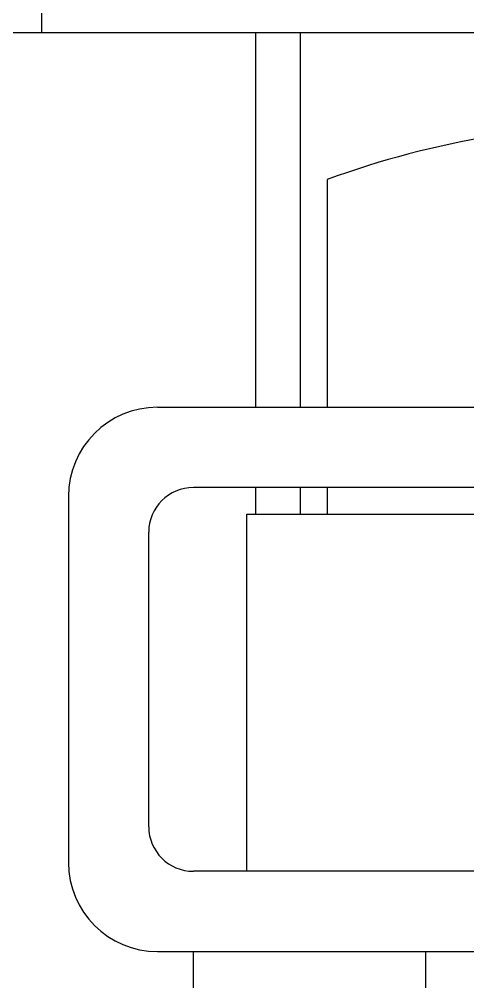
# Model space of a CAD drawing. Extents: x 921423 to 1291758, y 534425 to 1049953.
# Drawn here: x 1129788.7 to 1129903.1, y 865173.3 to 865418.9 of the extents above; entities that cross this region are included whole.
import ezdxf

# ---------------------------------------------------------------- set-up
doc = ezdxf.new("R2010")
doc.units = 0
doc.header["$LTSCALE"] = 1000
doc.header["$MEASUREMENT"] = 0
doc.layers.add('02___PRT_ALL_AXES', color=7, linetype='Continuous')

msp = doc.modelspace()

# ---------------------------------------------------------------- linework, layer by layer
at = {"color": 7, "linetype": 'Continuous'}
for p, q in [((1129794.38, 866690.45), (1129794.38, 865415.53)), ((1129783, 865415.53), (1129987.9, 865415.53)), ((1129849.02, 865319.91), (1129849.02, 865415.53)), ((1129860.41, 865319.91), (1129860.41, 865415.53)), ((1129823.98, 865319.91), (1129924.15, 865319.91)), ((1129926.59, 865299.42), (1129833.09, 865299.42)), ((1129849.02, 865292.59), (1129849.02, 865299.42)), ((1129860.41, 865292.59), (1129860.41, 865299.42)), ((1129801.21, 865297.14), (1129801.21, 865203.8)), ((1129846.75, 865201.52), (1129846.75, 865292.59)), ((1129846.75, 865292.59), (1129926.59, 865292.59)), ((1129821.7, 865212.9), (1129821.7, 865288.03)), ((1129924.15, 865201.52), (1129833.09, 865201.52)), ((1129823.98, 865181.03), (1130074.41, 865181.03)), ((1129833.09, 865042.15), (1129833.09, 865181.03)), ((1129892.28, 865181.03), (1129892.28, 865042.15))]:
    msp.add_line(p, q, dxfattribs=at)
for centre, radius, start, end in [((1129823.98, 865297.14), 22.77, 90, 180), ((1129833.09, 865288.03), 11.38, 90, 180), ((1129833.09, 865212.9), 11.38, 180, 270), ((1129823.98, 865203.8), 22.77, 180, 270)]:
    msp.add_arc(centre, radius, start, end, dxfattribs=at)
at = {"layer": '02___PRT_ALL_AXES', "color": 7, "linetype": 'Continuous'}
for p, q in [((1129867.24, 865377.98), (1129867.24, 865319.91)), ((1129867.24, 865299.42), (1129867.24, 865292.59))]:
    msp.add_line(p, q, dxfattribs=at)
msp.add_open_spline([(1129924.03, 865391.11), (1129919.11, 865390.58), (1129899.83, 865387.93), (1129880.84, 865383), (1129867.24, 865377.98)], degree=3, knots=[0, 0, 0, 0, 0.254628, 1, 1, 1, 1], dxfattribs=at)

doc.saveas('drawing.dxf')
